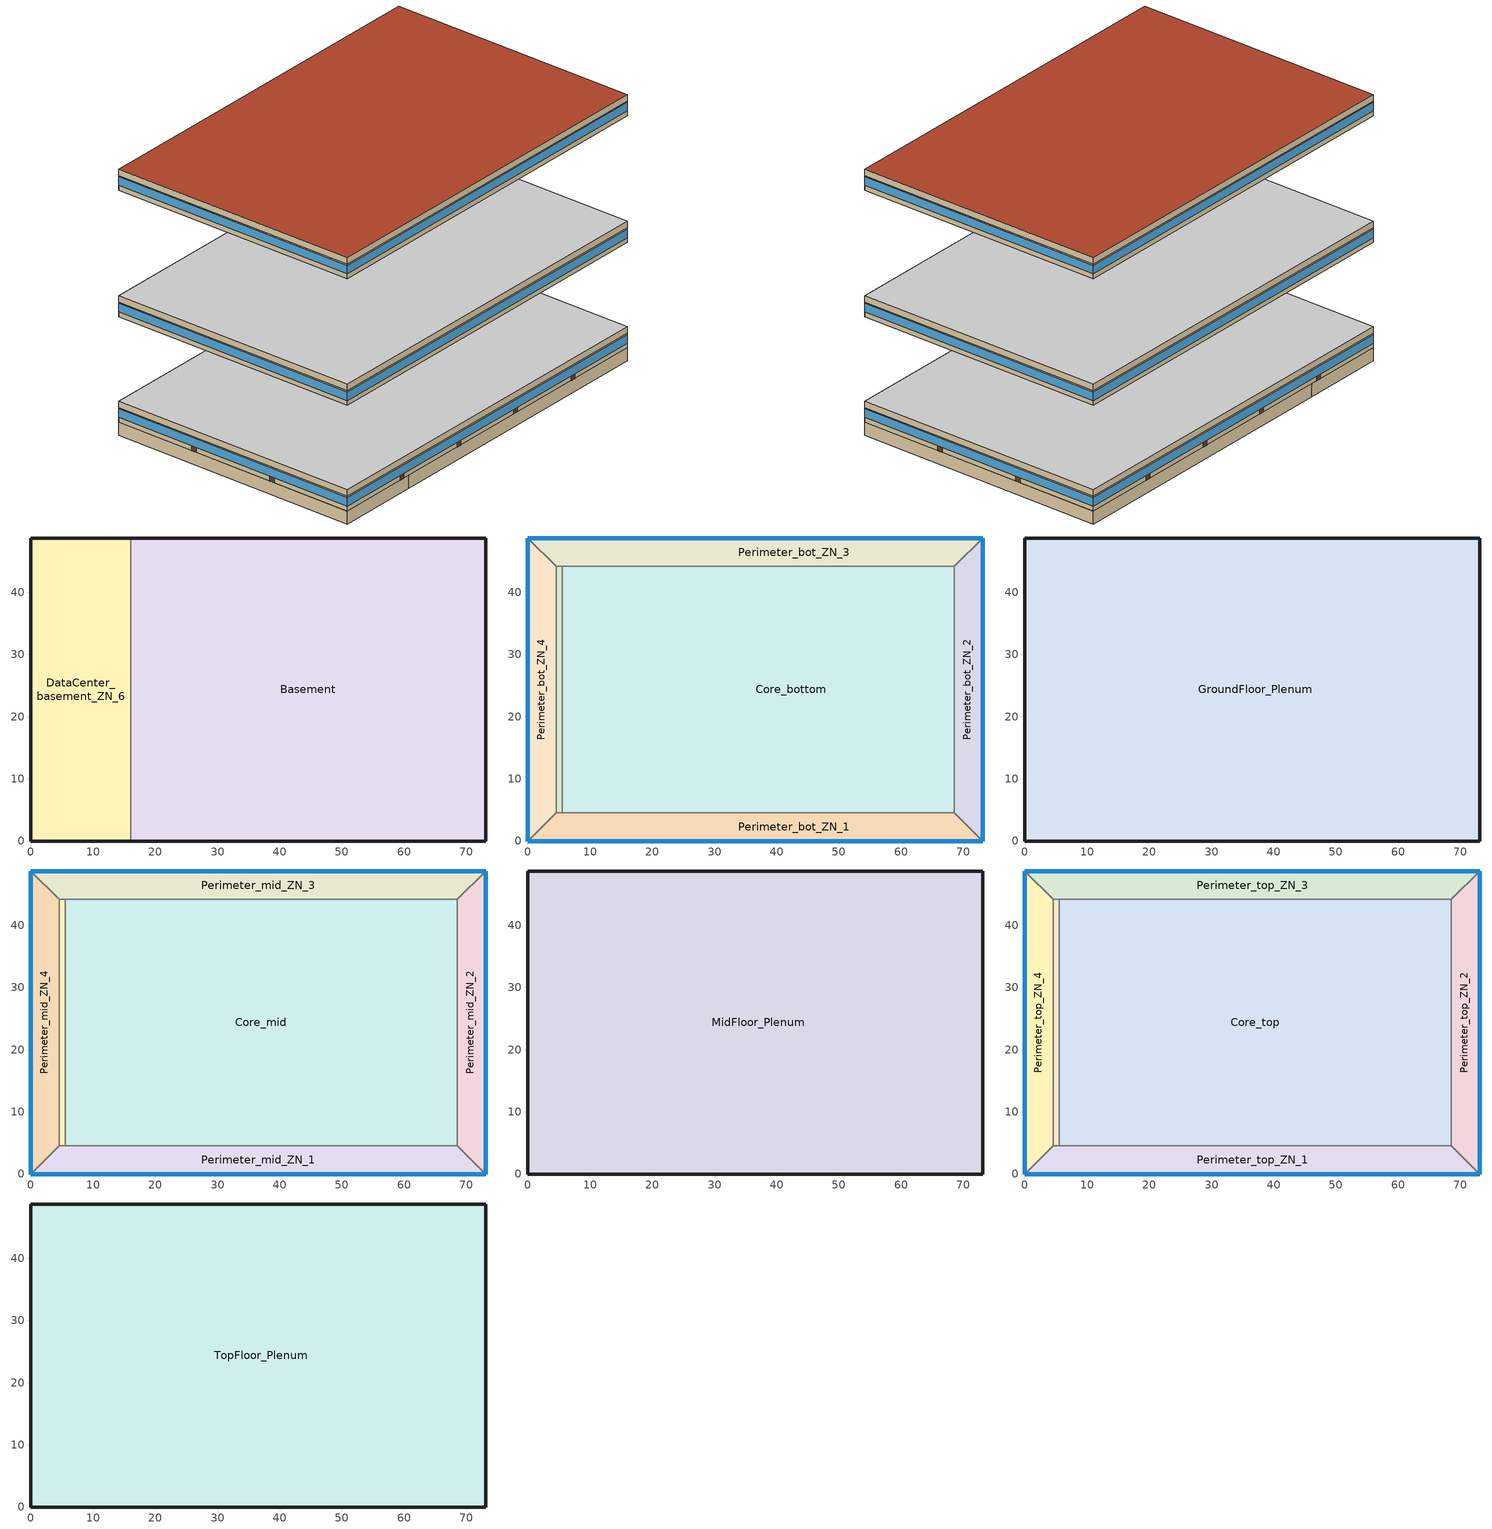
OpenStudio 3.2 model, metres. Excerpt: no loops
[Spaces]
Basement
 floor ground (Basement Floor construction): 73.11,48.74 73.11,0 16.08,0 16.08,48.74 z-2.44
 wall ground (Basement Wall C-Factor 0.68 Height 2.44): 16.08,0 73.11,0 73.11,48.74 16.08,48.74 z-2.44:0
 wall to DataCenter_basement_ZN_6: 16.08,48.74 16.08,0 z-2.44:0
DataCenter_basement_ZN_6
 floor ground (Basement Floor construction): 16.08,48.74 16.08,0 0,0 0,48.74 z-2.44
 wall ground (Basement Wall C-Factor 0.68 Height 2.44): 16.08,48.74 0,48.74 0,0 16.08,0 z-2.44:0
Core_bottom
 floor to DataCenter_basement_ZN_6: 16.08,44.16 16.08,4.57 5.49,4.57 5.49,44.16 z0
 floor to Basement: 68.53,44.16 68.53,4.57 16.08,4.57 16.08,44.16 z0
 wall to Perimeter_bot_ZN_1: 5.49,4.57 68.53,4.57 z0:2.74
 wall to DataCenter_bot_ZN_6: 5.49,44.16 5.49,4.57 z0:2.74
 wall to Perimeter_bot_ZN_2: 68.53,4.57 68.53,44.16 z0:2.74
 wall to Perimeter_bot_ZN_3: 68.53,44.16 5.49,44.16 z0:2.74
Perimeter_bot_ZN_3
 floor to Basement: 73.11,48.74 68.53,44.16 16.08,44.16 16.08,48.74 z0
 floor to DataCenter_basement_ZN_6: 16.08,48.74 16.08,44.16 4.57,44.16 0,48.74 z0
 wall outside: 73.11,48.74 0,48.74 z0:2.74
 wall to Perimeter_bot_ZN_4: 0,48.74 4.57,44.16 z0:2.74
 wall to Perimeter_bot_ZN_2: 68.53,44.16 73.11,48.74 z0:2.74
 wall to DataCenter_bot_ZN_6: 4.57,44.16 5.49,44.16 z0:2.74
 window: 73.11,48.74 0,48.74 z0.91:2.5
 door: 59.29,48.74 58.38,48.74 / 44.44,48.74 43.52,48.74 / 29.61,48.74 28.7,48.74 / 14.74,48.74 13.82,48.74 z0:2.13
Perimeter_bot_ZN_1
 floor to DataCenter_basement_ZN_6: 16.08,4.57 16.08,0 0,0 4.57,4.57 z0
 floor to Basement: 68.53,4.57 73.11,0 16.08,0 16.08,4.57 z0
 wall outside: 0,0 73.11,0 z0:2.74
 wall to Perimeter_bot_ZN_4: 4.57,4.57 0,0 z0:2.74
 wall to DataCenter_bot_ZN_6: 5.49,4.57 4.57,4.57 z0:2.74
 wall to Perimeter_bot_ZN_2: 73.11,0 68.53,4.57 z0:2.74
 window: 0,0 73.11,0 z0.91:2.5
 door: 13.81,0 14.73,0 / 28.64,0 29.56,0 / 43.53,0 44.44,0 / 58.43,0 59.34,0 z0:2.13
Perimeter_bot_ZN_2
 floor to Basement: 73.11,48.74 73.11,0 68.53,4.57 68.53,44.16 z0
 wall outside: 73.11,0 73.11,48.74 z0:2.74
 window: 73.11,0 73.11,48.74 z0.91:2.5
 door: 73.11,15.6 73.11,16.51 / 73.11,32.21 73.11,33.12 z0:2.13
Perimeter_bot_ZN_4
 floor to DataCenter_basement_ZN_6: 0,48.74 4.57,44.16 4.57,4.57 0,0 z0
 wall outside: 0,48.74 0,0 z0:2.74
 wall to DataCenter_bot_ZN_6: 4.57,4.57 4.57,44.16 z0:2.74
 window: 0,48.74 0,0 z0.91:2.5
 door: 0,33.19 0,32.27 / 0,16.55 0,15.64 z0:2.13
DataCenter_bot_ZN_6
 floor to DataCenter_basement_ZN_6: 5.49,44.16 5.49,4.57 4.57,4.57 4.57,44.16 z0
GroundFloor_Plenum
 floor to Perimeter_bot_ZN_4: 0,48.74 4.57,44.16 4.57,4.57 0,0 z2.74
 floor to Perimeter_bot_ZN_2: 73.11,48.74 73.11,0 68.53,4.57 68.53,44.16 z2.74
 floor to Perimeter_bot_ZN_1: 68.53,4.57 73.11,0 0,0 4.57,4.57 z2.74
 floor to Perimeter_bot_ZN_3: 73.11,48.74 68.53,44.16 4.57,44.16 0,48.74 z2.74
 floor to Core_bottom: 68.53,44.16 68.53,4.57 5.49,4.57 5.49,44.16 z2.74
 floor to DataCenter_bot_ZN_6: 5.49,44.16 5.49,4.57 4.57,4.57 4.57,44.16 z2.74
 wall outside: 73.11,0 73.11,48.74 0,48.74 0,0 73.11,0 z2.74:3.96
 ceiling adiabatic (Floor Adiabatic construction): 73.11,0 73.11,48.74 0,48.74 0,0 z3.96
Perimeter_mid_ZN_2
 floor adiabatic (Floor Adiabatic construction): 73.11,48.74 73.11,0 68.53,4.57 68.53,44.16 z19.82
 wall outside: 73.11,0 73.11,48.74 z19.82:22.56
 wall to Perimeter_mid_ZN_3: 73.11,48.74 68.53,44.16 z19.82:22.56
 wall to Perimeter_mid_ZN_1: 68.53,4.57 73.11,0 z19.82:22.56
 wall to Core_mid: 68.53,44.16 68.53,4.57 z19.82:22.56
 window: 73.11,0 73.11,48.74 z20.73:22.32
Perimeter_mid_ZN_1
 floor adiabatic (Floor Adiabatic construction): 68.53,4.57 73.11,0 0,0 4.57,4.57 z19.82
 wall outside: 0,0 73.11,0 z19.82:22.56
 wall to Perimeter_mid_ZN_4: 4.57,4.57 0,0 z19.82:22.56
 wall to DataCenter_mid_ZN_6: 5.49,4.57 4.57,4.57 z19.82:22.56
 wall to Core_mid: 68.53,4.57 5.49,4.57 z19.82:22.56
 window: 0,0 73.11,0 z20.73:22.32
DataCenter_mid_ZN_6
 floor adiabatic (Floor Adiabatic construction): 5.49,44.16 5.49,4.57 4.57,4.57 4.57,44.16 z19.82
 wall to Perimeter_mid_ZN_4: 4.57,44.16 4.57,4.57 z19.82:22.56
 wall to Core_mid: 5.49,4.57 5.49,44.16 z19.82:22.56
 wall to Perimeter_mid_ZN_3: 5.49,44.16 4.57,44.16 z19.82:22.56
Core_mid
 floor adiabatic (Floor Adiabatic construction): 68.53,44.16 68.53,4.57 5.49,4.57 5.49,44.16 z19.82
 wall to Perimeter_mid_ZN_3: 68.53,44.16 5.49,44.16 z19.82:22.56
Perimeter_mid_ZN_3
 floor adiabatic (Floor Adiabatic construction): 73.11,48.74 68.53,44.16 4.57,44.16 0,48.74 z19.82
 wall outside: 73.11,48.74 0,48.74 z19.82:22.56
 wall to Perimeter_mid_ZN_4: 0,48.74 4.57,44.16 z19.82:22.56
 window: 73.11,48.74 0,48.74 z20.73:22.32
Perimeter_mid_ZN_4
 floor adiabatic (Floor Adiabatic construction): 0,48.74 4.57,44.16 4.57,4.57 0,0 z19.82
 wall outside: 0,48.74 0,0 z19.82:22.56
 window: 0,48.74 0,0 z20.73:22.32
MidFloor_Plenum
 floor to Perimeter_mid_ZN_1: 68.53,4.57 73.11,0 0,0 4.57,4.57 z22.56
 floor to DataCenter_mid_ZN_6: 5.49,44.16 5.49,4.57 4.57,4.57 4.57,44.16 z22.56
 floor to Perimeter_mid_ZN_2: 73.11,48.74 73.11,0 68.53,4.57 68.53,44.16 z22.56
 floor to Perimeter_mid_ZN_4: 0,48.74 4.57,44.16 4.57,4.57 0,0 z22.56
 floor to Core_mid: 68.53,44.16 68.53,4.57 5.49,4.57 5.49,44.16 z22.56
 floor to Perimeter_mid_ZN_3: 73.11,48.74 68.53,44.16 4.57,44.16 0,48.74 z22.56
 wall outside: 73.11,48.74 0,48.74 0,0 73.11,0 73.11,48.74 z22.56:23.78
 ceiling adiabatic (Floor Adiabatic construction): 73.11,0 73.11,48.74 0,48.74 0,0 z23.78
DataCenter_top_ZN_6
 floor adiabatic (Floor Adiabatic construction): 5.49,44.16 5.49,4.57 4.57,4.57 4.57,44.16 z43.6
 wall to Perimeter_top_ZN_4: 4.57,44.16 4.57,4.57 z43.6:46.34
 wall to Core_top: 5.49,4.57 5.49,44.16 z43.6:46.34
 wall to Perimeter_top_ZN_3: 5.49,44.16 4.57,44.16 z43.6:46.34
 wall to Perimeter_top_ZN_1: 4.57,4.57 5.49,4.57 z43.6:46.34
Perimeter_top_ZN_3
 floor adiabatic (Floor Adiabatic construction): 73.11,48.74 68.53,44.16 4.57,44.16 0,48.74 z43.6
 wall outside: 73.11,48.74 0,48.74 z43.6:46.34
 wall to Core_top: 5.49,44.16 68.53,44.16 z43.6:46.34
 wall to Perimeter_top_ZN_2: 68.53,44.16 73.11,48.74 z43.6:46.34
 wall to Perimeter_top_ZN_4: 0,48.74 4.57,44.16 z43.6:46.34
 window: 73.11,48.74 0,48.74 z44.51:46.1
Core_top
 floor adiabatic (Floor Adiabatic construction): 68.53,44.16 68.53,4.57 5.49,4.57 5.49,44.16 z43.6
 wall to Perimeter_top_ZN_1: 5.49,4.57 68.53,4.57 z43.6:46.34
 wall to Perimeter_top_ZN_2: 68.53,4.57 68.53,44.16 z43.6:46.34
Perimeter_top_ZN_2
 floor adiabatic (Floor Adiabatic construction): 73.11,48.74 73.11,0 68.53,4.57 68.53,44.16 z43.6
 wall outside: 73.11,0 73.11,48.74 z43.6:46.34
 wall to Perimeter_top_ZN_1: 68.53,4.57 73.11,0 z43.6:46.34
 window: 73.11,0 73.11,48.74 z44.51:46.1
Perimeter_top_ZN_1
 floor adiabatic (Floor Adiabatic construction): 68.53,4.57 73.11,0 0,0 4.57,4.57 z43.6
 wall outside: 0,0 73.11,0 z43.6:46.34
 wall to Perimeter_top_ZN_4: 4.57,4.57 0,0 z43.6:46.34
 window: 0,0 73.11,0 z44.51:46.1
Perimeter_top_ZN_4
 floor adiabatic (Floor Adiabatic construction): 0,48.74 4.57,44.16 4.57,4.57 0,0 z43.6
 wall outside: 0,48.74 0,0 z43.6:46.34
 window: 0,48.74 0,0 z44.51:46.1
TopFloor_Plenum
 floor to Perimeter_top_ZN_3: 73.11,48.74 68.53,44.16 4.57,44.16 0,48.74 z46.34
 floor to Perimeter_top_ZN_2: 73.11,48.74 73.11,0 68.53,4.57 68.53,44.16 z46.34
 floor to Perimeter_top_ZN_1: 68.53,4.57 73.11,0 0,0 4.57,4.57 z46.34
 floor to Perimeter_top_ZN_4: 0,48.74 4.57,44.16 4.57,4.57 0,0 z46.34
 floor to DataCenter_top_ZN_6: 5.49,44.16 5.49,4.57 4.57,4.57 4.57,44.16 z46.34
 floor to Core_top: 68.53,44.16 68.53,4.57 5.49,4.57 5.49,44.16 z46.34
 wall outside: 0,0 73.11,0 73.11,48.74 0,48.74 0,0 z46.34:47.56
 roof outside: 73.11,0 73.11,48.74 0,48.74 0,0 z47.56
[Building]
-LargeOffice-ASHRAE 169-2013-5A created: 2021-09-23 12:37:17 -0700: North Axis {deg}=0; Default Construction Set=90.1-2013 - LrgOffice - ASHRAE 169-2013-5A; Standards Number of Stories=13; Standards Number of Above Ground Stories=12; Standards Building Type=LargeOffice
[ClimateZones]
Climate Zone Institution Name 1=ASHRAE; Climate Zone Document Name 1=ANSI/ASHRAE Standard 169; Climate Zone Document Year 1=2006; Climate Zone Value 1=5A
[Site]
Buffalo Niagara Intl AP_NY_USA: Latitude {deg}=42.93; Longitude {deg}=-78.73; Time Zone {hr}=-5; Elevation {m}=215; Terrain=City
[Site:WaterMainsTemperature]
Calculation Method=Correlation; Annual Average Outdoor Air Temperature {C}=8.96667; Maximum Difference In Monthly Average Outdoor Air Temperatures {deltaC}=26.2
[SizingPeriod:DesignDay] Barometric Pressure {Pa}=98769; Sky Clearness=0; Rain Indicator=0; Snow Indicator=0; Day of Month=21; Daylight Saving Time Indicator=0; Humidity Indicating Type=Wetbulb; Dry-Bulb Temperature Range Modifier Type=DefaultMultipliers
Name | Maximum Dry-Bulb Temperature {C} | Daily Dry-Bulb Temperature Range {deltaC} | Humidity Indicating Conditions at Maximum Dry-Bulb | Wind Speed {m/s} | Wind Direction {deg} | Month | Day Type | Solar Model Indicator | ASHRAE Taub | ASHRAE Taud
Buffalo.Niagara.Intl.AP_NY_USA Ann Clg .4% Condns DB=>MWB | 30.3 | 9.3 | 21.8 | 5.7 | 240 | 7 | SummerDesignDay | ASHRAETau | 0.462 | 2.001
Buffalo.Niagara.Intl.AP_NY_USA Ann Htg 99.6% Condns DB | -16.3 | 0 | -16.3 | 5.1 | 270 | 1 | WinterDesignDay | ASHRAEClearSky
[Site:GroundTemperature:FCfactorMethod]
January Ground Temperature {C}=9.7; February Ground Temperature {C}=6; March Ground Temperature {C}=-2.2; April Ground Temperature {C}=-3.4; May Ground Temperature {C}=-4.2; June Ground Temperature {C}=2.7; July Ground Temperature {C}=7.5; August Ground Temperature {C}=13.7; September Ground Temperature {C}=18.6; October Ground Temperature {C}=22; November Ground Temperature {C}=20.7; December Ground Temperature {C}=16.5
[Material:NoMass] Thermal Absorptance=0.9; Solar Absorptance=0.7
Name | Roughness | Thermal Resistance {m2-K/W} | Visible Absorptance
CP02 CARPET PAD; CP02 CARPET PAD 1 | VeryRough | 0.21648 | 0.8
Nonres_Floor_Insulation | MediumSmooth | 2.88292 | 0.7
Typical Insulation R-14.97 | Smooth | 2.63723 | 0.7
Typical Carpet Pad | Smooth | 0.21648 | 0.8
Typical Insulation R-8.72 | Smooth | 1.53614 | 0.7
Typical Insulation R-30.13 | Smooth | 5.30668 | 0.7
Typical Insulation R-1.15 | Smooth | 0.202509 | 0.7
Typical Insulation R-1.15 1 | Smooth | 0.202527 | 0.7
[Material]
Name | Roughness | Thickness {m} | Conductivity {W/m-K} | Density {kg/m3} | Specific Heat {J/kg-K} | Thermal Absorptance | Solar Absorptance | Visible Absorptance
100mm Normalweight concrete floor | MediumSmooth | 0.1016 | 2.31 | 2322 | 832
G01 13mm gypsum board | Smooth | 0.0127 | 0.16 | 800 | 1090 | 0.9 | 0.7 | 0.5
M10 200mm concrete block basement wall | MediumRough | 0.2032 | 1.326 | 1842 | 912
4 in. Normalweight Concrete Floor | MediumRough | 0.1016 | 2.31 | 2322 | 832 | 0.9 | 0.7 | 0.7
1IN Stucco | Smooth | 0.0253 | 0.6918 | 1858 | 837 | 0.9 | 0.7 | 0.92
8IN CONCRETE HW RefBldg | Rough | 0.2032 | 1.311 | 2240 | 836.8 | 0.9 | 0.7 | 0.7
1/2IN Gypsum | Smooth | 0.0127 | 0.16 | 784.9 | 830 | 0.9 | 0.4 | 0.4
Roof Membrane | VeryRough | 0.0095 | 0.16 | 1121.29 | 1460 | 0.9 | 0.7 | 0.7
Metal Roof Surface; F08 Metal surface | Smooth | 0.0008 | 45.28 | 7824 | 500 | 0.9 | 0.7 | 0.7
8 in. Normalweight Concrete Floor | MediumRough | 0.2032 | 2.31 | 2322 | 832 | 0.9 | 0.7 | 0.7
8 in. Concrete Block Basement Wall | MediumRough | 0.2032 | 1.326 | 1842 | 912 | 0.9 | 0.7 | 0.7
G05 25mm wood | MediumSmooth | 0.0254 | 0.15 | 608 | 1630 | 0.9 | 0.5 | 0.5
Acoustic Tile - 1/2 in. | MediumSmooth | 0.0127 | 0.0576335 | 288.332 | 795.492 |  | 0 | 0
Std Wood 6inch | MediumSmooth | 0.15 | 0.12 | 540 | 1210 | 0.9 | 0.7 | 0.7
[Construction]
Floor Adiabatic construction: CP02 CARPET PAD, 100mm Normalweight concrete floor, Nonres_Floor_Insulation
Basement Floor construction: M10 200mm concrete block basement wall, CP02 CARPET PAD 1
Typical Insulated Exterior Mass Floor R-17.54: Typical Insulation R-14.97, 4 in. Normalweight Concrete Floor, Typical Carpet Pad
Typical Insulated Exterior Mass Wall R-11.11: 1IN Stucco, 8IN CONCRETE HW RefBldg, Typical Insulation R-8.72, 1/2IN Gypsum
Typical IEAD Roof R-31.25: Roof Membrane, Typical Insulation R-30.13, Metal Roof Surface
Typical Interior Floor: 100mm Normalweight concrete floor, CP02 CARPET PAD
Typical Interior Wall: G01 13mm gypsum board, G01 13mm gypsum board
Typical Interior Ceiling: CP02 CARPET PAD, 100mm Normalweight concrete floor
Typical Insulated Carpeted 8in Slab Floor: 8 in. Normalweight Concrete Floor, Typical Carpet Pad
Typical Insulated Basement Mass Wall: 8 in. Concrete Block Basement Wall
U 0.48 SHGC 0.40 Dbl Ref-D Clr 6mm/13mm: REF D CLEAR 6MM, AIR 13MM, CLEAR 6MM
Typical Insulated Metal Door R-2.0: F08 Metal surface, Typical Insulation R-1.15
U 0.44 SHGC 0.26 Dbl Ref-B-H Clr 6mm/13mm Air: REF B CLEAR HI 6MM, AIR 13MM, CLEAR 6MM
Typical Overhead Door R-2.0: Typical Insulation R-1.15 1
Window_U_0.50_SHGC_0.40_Skylight_Frame_Width_0.430_in: Glass_2052_LayerAvg, Gap_1_W_0_0038, Glass_2027F_LayerAvg
Typical Interior Window: Clear 3mm
Typical Interior Door; Typical Interior Partition: G05 25mm wood
Plenum Acoustical Tile: Acoustic Tile - 1/2 in.
InteriorFurnishings: Std Wood 6inch
[Construction:CfactorUndergroundWall]
Basement Wall C-Factor 0.68 Height 2.44: C-Factor {W/m2-K}=0.675713; Height {m}=2.439
[DefaultConstructionSet]
Name | Default Exterior Surface Constructions | Default Interior Surface Constructions | Default Ground Contact Surface Constructions | Default Exterior SubSurface Constructions | Default Interior SubSurface Constructions | Interior Partition Construction
90.1-2013 - LrgOffice - ASHRAE 169-2013-5A | Default Surface Constructions 1 | Default Surface Constructions 2 | Default Surface Constructions 3 | Default Sub Surface Constructions 1 | Default Sub Surface Constructions 2 | Typical Interior Partition
90.1-2013 - LrgOffice - Plenum - ASHRAE 169-2013-5A | Default Surface Constructions 4 | Default Surface Constructions 5 | Default Surface Constructions 6 | Default Sub Surface Constructions 3 | Default Sub Surface Constructions 4
[DefaultSurfaceConstructions]
Name | Floor Construction | Wall Construction | Roof Ceiling Construction
Default Surface Constructions 1 | Typical Insulated Exterior Mass Floor R-17.54 | Typical Insulated Exterior Mass Wall R-11.11 | Typical IEAD Roof R-31.25
Default Surface Constructions 2 | Typical Interior Floor | Typical Interior Wall | Typical Interior Ceiling
Default Surface Constructions 3 | Typical Insulated Carpeted 8in Slab Floor | Typical Insulated Basement Mass Wall
Default Surface Constructions 4; Default Surface Constructions 6
Default Surface Constructions 5 | Plenum Acoustical Tile
[DefaultSubSurfaceConstructions]
Name | Fixed Window Construction | Operable Window Construction | Door Construction | Glass Door Construction | Overhead Door Construction | Skylight Construction | Tubular Daylight Dome Construction | Tubular Daylight Diffuser Construction
Default Sub Surface Constructions 1 | U 0.48 SHGC 0.40 Dbl Ref-D Clr 6mm/13mm | U 0.48 SHGC 0.40 Dbl Ref-D Clr 6mm/13mm | Typical Insulated Metal Door R-2.0 | U 0.44 SHGC 0.26 Dbl Ref-B-H Clr 6mm/13mm Air | Typical Overhead Door R-2.0 | Window_U_0.50_SHGC_0.40_Skylight_Frame_Width_0.430_in | Typical Interior Window | Typical Interior Window
Default Sub Surface Constructions 2 | Typical Interior Window | Typical Interior Window | Typical Interior Door
Default Sub Surface Constructions 3; Default Sub Surface Constructions 4
[WindowMaterial:Glazing] Optical Data Type=SpectralAverage; Infrared Transmittance at Normal Incidence=0; Dirt Correction Factor for Solar and Visible Transmittance=1; Solar Diffusing=No
Name | Thickness {m} | Solar Transmittance at Normal Incidence | Front Side Solar Reflectance at Normal Incidence | Back Side Solar Reflectance at Normal Incidence | Visible Transmittance at Normal Incidence | Front Side Visible Reflectance at Normal Incidence | Back Side Visible Reflectance at Normal Incidence | Front Side Infrared Hemispherical Emissivity | Back Side Infrared Hemispherical Emissivity | Conductivity {W/m-K}
REF D CLEAR 6MM | 0.006 | 0.429 | 0.308 | 0.379 | 0.334 | 0.453 | 0.505 | 0.84 | 0.82 | 0.9
CLEAR 6MM | 0.006 | 0.775 | 0.071 | 0.071 | 0.881 | 0.08 | 0.08 | 0.84 | 0.84 | 0.9
REF B CLEAR HI 6MM | 0.006 | 0.24 | 0.16 | 0.32 | 0.3 | 0.16 | 0.29 | 0.84 | 0.6 | 0.9
Glass_2052_LayerAvg | 0.00837 | 0.507767 | 0.054228 | 0.0544931 | 0.586833 | 0.05805 | 0.058397 | 0.84 | 0.84 | 1
Glass_2027F_LayerAvg | 0.004 | 0.369744 | 0.470069 | 0.340935 | 0.765222 | 0.0546 | 0.073741 | 0.03675 | 0.84 | 1
Clear 3mm | 0.003 | 0.837 | 0.075 | 0.075 | 0.898 | 0.081 | 0.081 | 0.84 | 0.84 | 0.9
[WindowMaterial:Gas] Gas Type=Air
Name | Thickness {m}
AIR 13MM | 0.0127
Gap_1_W_0_0038 | 0.0038
[Space]
Name | Space Type | Building Story | Thermal Zone | Part of Total Floor Area
Core_mid | Office WholeBuilding - Lg Office-others | Building Story 2 | Core_mid ZN | Yes
DataCenter_top_ZN_6 | Office OfficeLarge Data Center | Building Story 3 | DataCenter_top_ZN_6 ZN
Perimeter_mid_ZN_2 | Office WholeBuilding - Lg Office-others | Building Story 2 | Perimeter_mid_ZN_2 ZN | Yes
Perimeter_mid_ZN_1 | Office WholeBuilding - Lg Office-others | Building Story 2 | Perimeter_mid_ZN_1 ZN | Yes
MidFloor_Plenum | Plenum |  | MidFloor_Plenum ZN | No
DataCenter_mid_ZN_6 | Office OfficeLarge Data Center | Building Story 2 | DataCenter_mid_ZN_6 ZN
Core_bottom | Office WholeBuilding - Lg Office-others | Building Story 1 | Core_bottom ZN | Yes
Perimeter_top_ZN_3 | Office WholeBuilding - Lg Office-others | Building Story 3 | Perimeter_top_ZN_3 ZN | Yes
Core_top | Office WholeBuilding - Lg Office-others | Building Story 3 | Core_top ZN | Yes
Perimeter_bot_ZN_3 | Office WholeBuilding - Lg Office-others | Building Story 1 | Perimeter_bot_ZN_3 ZN | Yes
Basement | Office WholeBuilding - Lg Office-basement | Basement Story 0 | Basement ZN | Yes
Perimeter_bot_ZN_1 | Office WholeBuilding - Lg Office-others | Building Story 1 | Perimeter_bot_ZN_1 ZN | Yes
Perimeter_mid_ZN_3 | Office WholeBuilding - Lg Office-others | Building Story 2 | Perimeter_mid_ZN_3 ZN | Yes
Perimeter_top_ZN_2 | Office WholeBuilding - Lg Office-others | Building Story 3 | Perimeter_top_ZN_2 ZN | Yes
Perimeter_top_ZN_1 | Office WholeBuilding - Lg Office-others | Building Story 3 | Perimeter_top_ZN_1 ZN | Yes
Perimeter_mid_ZN_4 | Office WholeBuilding - Lg Office-others | Building Story 2 | Perimeter_mid_ZN_4 ZN | Yes
TopFloor_Plenum | Plenum |  | TopFloor_Plenum ZN | No
GroundFloor_Plenum | Plenum |  | GroundFloor_Plenum ZN | No
Perimeter_top_ZN_4 | Office WholeBuilding - Lg Office-others | Building Story 3 | Perimeter_top_ZN_4 ZN | Yes
DataCenter_basement_ZN_6 | Office OfficeLarge Main Data Center | Basement Story 0 | DataCenter_basement_ZN_6 ZN
Perimeter_bot_ZN_2 | Office WholeBuilding - Lg Office-others | Building Story 1 | Perimeter_bot_ZN_2 ZN | Yes
Perimeter_bot_ZN_4 | Office WholeBuilding - Lg Office-others | Building Story 1 | Perimeter_bot_ZN_4 ZN | Yes
DataCenter_bot_ZN_6 | Office OfficeLarge Data Center | Building Story 1 | DataCenter_bot_ZN_6 ZN
[BuildingStory]
Name | Nominal Z Coordinate {m}
Basement Story 0 | -2.439
Building Story 1 | 0
Building Story 2 | 19.816
Building Story 3 | 43.5952
[SpaceType]
Name | Default Schedule Set | Design Specification Outdoor Air Object | Standards Building Type | Standards Space Type | Default Construction Set
Office OfficeLarge Data Center | Office OfficeLarge Data Center Schedule Set | Office OfficeLarge Data Center Ventilation | Office | OfficeLarge Data Center
Office OfficeLarge Main Data Center | Office OfficeLarge Main Data Center Schedule Set | Office OfficeLarge Main Data Center Ventilation | Office | OfficeLarge Main Data Center
Office WholeBuilding - Lg Office-basement | Office WholeBuilding - Lg Office-basement Schedule Set | Office WholeBuilding - Lg Office-basement Ventilation | Office | WholeBuilding - Lg Office-basement
Office WholeBuilding - Lg Office-others | Office WholeBuilding - Lg Office-others Schedule Set | Office WholeBuilding - Lg Office-others Ventilation | Office | WholeBuilding - Lg Office-others
Plenum | Plenum Schedule Set |  |  | Plenum | 90.1-2013 - LrgOffice - Plenum - ASHRAE 169-2013-5A
[Lights:Definition] Design Level Calculation Method=Watts/Area; Watts per Space Floor Area {W/m2}=8.82641; Fraction Radiant=0.7; Fraction Visible=0.2; Return Air Fraction=0
Office OfficeLarge Data Center Lights Definition; Office OfficeLarge Main Data Center Lights Definition; Office WholeBuilding - Lg Office-basement Lights Definition; Office WholeBuilding - Lg Office-others Lights Definition
[Lights] Fraction Replaceable=1
Name | Lights Definition | Space or SpaceType
Office OfficeLarge Data Center Lights | Office OfficeLarge Data Center Lights Definition | Office OfficeLarge Data Center
Office OfficeLarge Main Data Center Lights | Office OfficeLarge Main Data Center Lights Definition | Office OfficeLarge Main Data Center
Office WholeBuilding - Lg Office-basement Lights | Office WholeBuilding - Lg Office-basement Lights Definition | Office WholeBuilding - Lg Office-basement
Office WholeBuilding - Lg Office-others Lights | Office WholeBuilding - Lg Office-others Lights Definition | Office WholeBuilding - Lg Office-others
[ElectricEquipment:Definition] Design Level Calculation Method=Watts/Area; Fraction Latent=0; Fraction Radiant=0.5; Fraction Lost=0
Name | Watts per Space Floor Area {W/m2}
Office OfficeLarge Data Center Elec Equip Definition | 215.278
Office OfficeLarge Main Data Center Elec Equip Definition | 484.376
Office WholeBuilding - Lg Office-basement Elec Equip Definition | 4.84376
Office WholeBuilding - Lg Office-others Elec Equip Definition | 8.07293
[ElectricEquipment]
Name | Electric Equipment Definition | Space or SpaceType
Office OfficeLarge Data Center Elec Equip | Office OfficeLarge Data Center Elec Equip Definition | Office OfficeLarge Data Center
Office OfficeLarge Main Data Center Elec Equip | Office OfficeLarge Main Data Center Elec Equip Definition | Office OfficeLarge Main Data Center
Office WholeBuilding - Lg Office-basement Elec Equip | Office WholeBuilding - Lg Office-basement Elec Equip Definition | Office WholeBuilding - Lg Office-basement
Office WholeBuilding - Lg Office-others Elec Equip | Office WholeBuilding - Lg Office-others Elec Equip Definition | Office WholeBuilding - Lg Office-others
[DesignSpecification:OutdoorAir]
Name | Outdoor Air Flow per Person {m3/s-person} | Outdoor Air Flow per Floor Area {m3/s-m2} | Outdoor Air Flow Air Changes per Hour {1/hr} | Outdoor Air Method
Office OfficeLarge Data Center Ventilation; Office OfficeLarge Main Data Center Ventilation | 0 | 0 | 0
Office WholeBuilding - Lg Office-basement Ventilation; Office WholeBuilding - Lg Office-others Ventilation |  | 0.0004318 |  | Sum
[DefaultScheduleSet]
Name | Lighting Schedule | Electric Equipment Schedule | Number of People Schedule | People Activity Level Schedule | Infiltration Schedule
Office OfficeLarge Data Center Schedule Set; Office OfficeLarge Main Data Center Schedule Set | OfficeLarge BLDG_LIGHT_SCH_2013 | DataCenter_EQUIP_SCH
Office WholeBuilding - Lg Office-basement Schedule Set | OfficeLarge BLDG_LIGHT_SCH_2013 | Always On | OfficeLarge BLDG_OCC_SCH | OfficeLarge ACTIVITY_SCH | OfficeLarge INFIL_SCH_PNNL
Office WholeBuilding - Lg Office-others Schedule Set | OfficeLarge BLDG_LIGHT_SCH_2013 | OfficeLarge BLDG_EQUIP_SCH_2013 | OfficeLarge BLDG_OCC_SCH | OfficeLarge ACTIVITY_SCH | OfficeLarge INFIL_SCH_PNNL
Plenum Schedule Set
[ThermostatSetpoint:DualSetpoint]
Name | Heating Setpoint Temperature Schedule | Cooling Setpoint Temperature Schedule
Office WholeBuilding - Lg Office-basement Thermostat 1; Office WholeBuilding - Lg Office-others Thermostat 1; Office WholeBuilding - Lg Office-others Thermostat 2; Office WholeBuilding - Lg Office-others Thermostat 3; Office WholeBuilding - Lg Office-others Thermostat 4; Office WholeBuilding - Lg Office-others Thermostat 5; Office WholeBuilding - Lg Office-others Thermostat 6; Office WholeBuilding - Lg Office-others Thermostat 7; Office WholeBuilding - Lg Office-others Thermostat 8; Office WholeBuilding - Lg Office-others Thermostat 9; Office WholeBuilding - Lg Office-others Thermostat 10; Office WholeBuilding - Lg Office-others Thermostat 11; Office WholeBuilding - Lg Office-others Thermostat 12; Office WholeBuilding - Lg Office-others Thermostat 13; Office WholeBuilding - Lg Office-others Thermostat 14; Office WholeBuilding - Lg Office-others Thermostat 15 | OfficeLarge HTGSETP_SCH_YES_OPTIMUM | OfficeLarge CLGSETP_SCH_NO_SETBACK
Office OfficeLarge Main Data Center Thermostat 1; Office OfficeLarge Data Center Thermostat 1; Office OfficeLarge Data Center Thermostat 2; Office OfficeLarge Data Center Thermostat 3 | OfficeLarge HTGSETP_DC_SCH | OfficeLarge CLGSETP_DC_SCH
Plenum Thermostat 1; Plenum Thermostat 2; Plenum Thermostat 3
[People:Definition] Number of People Calculation Method=People/Area; People per Space Floor Area {person/m2}=0.0538196; Fraction Radiant=0.3
Office WholeBuilding - Lg Office-basement People Definition; Office WholeBuilding - Lg Office-others People Definition
[People] Work Efficiency Schedule=Work Efficiency Schedule; Clothing Insulation Schedule=Clothing Schedule; Air Velocity Schedule=Air Velocity Schedule; Multiplier=1
Name | People Definition | Space or SpaceType
Office WholeBuilding - Lg Office-basement People | Office WholeBuilding - Lg Office-basement People Definition | Office WholeBuilding - Lg Office-basement
Office WholeBuilding - Lg Office-others People | Office WholeBuilding - Lg Office-others People Definition | Office WholeBuilding - Lg Office-others
[SpaceInfiltration:DesignFlowRate] Schedule=OfficeLarge INFIL_SCH_PNNL; Design Flow Rate Calculation Method=Flow/ExteriorArea; Constant Term Coefficient=0; Temperature Term Coefficient=0; Velocity Term Coefficient=0.224; Velocity Squared Term Coefficient=0
Name | Space or SpaceType | Flow per Exterior Surface Area {m3/s-m2}
GroundFloor_Plenum Infiltration | GroundFloor_Plenum | 0.000569573
MidFloor_Plenum Infiltration | MidFloor_Plenum | 0.000569573
Perimeter_bot_ZN_1 Infiltration | Perimeter_bot_ZN_1 | 0.000569573
Perimeter_bot_ZN_2 Infiltration | Perimeter_bot_ZN_2 | 0.000569573
Perimeter_bot_ZN_3 Infiltration | Perimeter_bot_ZN_3 | 0.000569573
Perimeter_bot_ZN_4 Infiltration | Perimeter_bot_ZN_4 | 0.000569573
Perimeter_mid_ZN_1 Infiltration | Perimeter_mid_ZN_1 | 0.000569573
Perimeter_mid_ZN_2 Infiltration | Perimeter_mid_ZN_2 | 0.000569573
Perimeter_mid_ZN_3 Infiltration | Perimeter_mid_ZN_3 | 0.000569573
Perimeter_mid_ZN_4 Infiltration | Perimeter_mid_ZN_4 | 0.000569573
Perimeter_top_ZN_1 Infiltration | Perimeter_top_ZN_1 | 0.000569573
Perimeter_top_ZN_2 Infiltration | Perimeter_top_ZN_2 | 0.000569573
Perimeter_top_ZN_3 Infiltration | Perimeter_top_ZN_3 | 0.000569573
Perimeter_top_ZN_4 Infiltration | Perimeter_top_ZN_4 | 0.000569573
TopFloor_Plenum Infiltration | TopFloor_Plenum | 4.38381e-05
[ThermalZone] Use Ideal Air Loads=No
Name | Thermostat | Multiplier | Primary Daylighting Control | Fraction of Zone Controlled by Primary Daylighting Control | Secondary Daylighting Control | Fraction of Zone Controlled by Secondary Daylighting Control
Basement ZN | Office WholeBuilding - Lg Office-basement Thermostat 1
Core_bottom ZN | Office WholeBuilding - Lg Office-others Thermostat 1
Core_mid ZN | Office WholeBuilding - Lg Office-others Thermostat 2 | 10
Core_top ZN | Office WholeBuilding - Lg Office-others Thermostat 3
DataCenter_basement_ZN_6 ZN | Office OfficeLarge Main Data Center Thermostat 1
DataCenter_bot_ZN_6 ZN | Office OfficeLarge Data Center Thermostat 1
DataCenter_mid_ZN_6 ZN | Office OfficeLarge Data Center Thermostat 2 | 10
DataCenter_top_ZN_6 ZN | Office OfficeLarge Data Center Thermostat 3
GroundFloor_Plenum ZN | Plenum Thermostat 1
MidFloor_Plenum ZN | Plenum Thermostat 2 | 10
Perimeter_bot_ZN_1 ZN | Office WholeBuilding - Lg Office-others Thermostat 4 |  | Perimeter_bot_ZN_1 Daylt Sensor 1 | 0.3857 | Perimeter_bot_ZN_1 Daylt Sensor 2 | 0.1385
Perimeter_bot_ZN_2 ZN | Office WholeBuilding - Lg Office-others Thermostat 5 |  | Perimeter_bot_ZN_2 Daylt Sensor 1 | 0.3857 | Perimeter_bot_ZN_2 Daylt Sensor 2 | 0.1385
Perimeter_bot_ZN_3 ZN | Office WholeBuilding - Lg Office-others Thermostat 6 |  | Perimeter_bot_ZN_3 Daylt Sensor 1 | 0.3857 | Perimeter_bot_ZN_3 Daylt Sensor 2 | 0.1385
Perimeter_bot_ZN_4 ZN | Office WholeBuilding - Lg Office-others Thermostat 7 |  | Perimeter_bot_ZN_4 Daylt Sensor 1 | 0.3857 | Perimeter_bot_ZN_4 Daylt Sensor 2 | 0.1385
Perimeter_mid_ZN_1 ZN | Office WholeBuilding - Lg Office-others Thermostat 8 | 10 | Perimeter_mid_ZN_1 Daylt Sensor 1 | 0.3857 | Perimeter_mid_ZN_1 Daylt Sensor 2 | 0.1385
Perimeter_mid_ZN_2 ZN | Office WholeBuilding - Lg Office-others Thermostat 9 | 10 | Perimeter_mid_ZN_2 Daylt Sensor 1 | 0.3857 | Perimeter_mid_ZN_2 Daylt Sensor 2 | 0.1385
Perimeter_mid_ZN_3 ZN | Office WholeBuilding - Lg Office-others Thermostat 10 | 10 | Perimeter_mid_ZN_3 Daylt Sensor 1 | 0.3857 | Perimeter_mid_ZN_3 Daylt Sensor 2 | 0.1385
Perimeter_mid_ZN_4 ZN | Office WholeBuilding - Lg Office-others Thermostat 11 | 10 | Perimeter_mid_ZN_4 Daylt Sensor 1 | 0.3857 | Perimeter_mid_ZN_4 Daylt Sensor 2 | 0.1385
Perimeter_top_ZN_1 ZN | Office WholeBuilding - Lg Office-others Thermostat 12 |  | Perimeter_top_ZN_1 Daylt Sensor 1 | 0.3857 | Perimeter_top_ZN_1 Daylt Sensor 2 | 0.1385
Perimeter_top_ZN_2 ZN | Office WholeBuilding - Lg Office-others Thermostat 13 |  | Perimeter_top_ZN_2 Daylt Sensor 1 | 0.3857 | Perimeter_top_ZN_2 Daylt Sensor 2 | 0.1385
Perimeter_top_ZN_3 ZN | Office WholeBuilding - Lg Office-others Thermostat 14 |  | Perimeter_top_ZN_3 Daylt Sensor 1 | 0.3857 | Perimeter_top_ZN_3 Daylt Sensor 2 | 0.1385
Perimeter_top_ZN_4 ZN | Office WholeBuilding - Lg Office-others Thermostat 15 |  | Perimeter_top_ZN_4 Daylt Sensor 1 | 0.3857 | Perimeter_top_ZN_4 Daylt Sensor 2 | 0.1385
TopFloor_Plenum ZN | Plenum Thermostat 3
[InternalMass:Definition]
Internal Mass Definition 1: Construction=InteriorFurnishings; Design Level Calculation Method=SurfaceArea/Area; Surface Area per Space Floor Area=2
[InternalMass] Internal Mass Definition=Internal Mass Definition 1; Multiplier=1
Name | Space or SpaceType
DataCenter_bot_ZN_6 Mass | DataCenter_bot_ZN_6
Perimeter_bot_ZN_2 Mass | Perimeter_bot_ZN_2
Perimeter_top_ZN_4 Mass | Perimeter_top_ZN_4
GroundFloor_Plenum Mass | GroundFloor_Plenum
Perimeter_mid_ZN_4 Mass | Perimeter_mid_ZN_4
Perimeter_top_ZN_1 Mass | Perimeter_top_ZN_1
Perimeter_top_ZN_2 Mass | Perimeter_top_ZN_2
Perimeter_mid_ZN_3 Mass | Perimeter_mid_ZN_3
Perimeter_bot_ZN_1 Mass | Perimeter_bot_ZN_1
Basement Mass | Basement
Core_bottom Mass | Core_bottom
DataCenter_mid_ZN_6 Mass | DataCenter_mid_ZN_6
Perimeter_bot_ZN_4 Mass | Perimeter_bot_ZN_4
Perimeter_mid_ZN_1 Mass | Perimeter_mid_ZN_1
TopFloor_Plenum Mass | TopFloor_Plenum
Perimeter_bot_ZN_3 Mass | Perimeter_bot_ZN_3
Perimeter_top_ZN_3 Mass | Perimeter_top_ZN_3
DataCenter_top_ZN_6 Mass | DataCenter_top_ZN_6
Core_top Mass | Core_top
Perimeter_mid_ZN_2 Mass | Perimeter_mid_ZN_2
DataCenter_basement_ZN_6 Mass | DataCenter_basement_ZN_6
MidFloor_Plenum Mass | MidFloor_Plenum
Core_mid Mass | Core_mid
[Exterior:Lights:Definition]
Name | Design Level {W}
Occ Sensing Exterior Lights Def | 43301.5
NonDimming Exterior Lights Def | 12979.2
[Exterior:Lights] Control Option=AstronomicalClock
Name | Exterior Lights Definition | Schedule
Occ Sensing Exterior Lights Def | Occ Sensing Exterior Lights Def | OfficeLarge Exterior_lighting_schedule_b
NonDimming Exterior Lights Def | NonDimming Exterior Lights Def | OfficeLarge Exterior_lighting_schedule_a
[Exterior:FuelEquipment:Definition]
Name | Design Level {W}
Fuel equipment 1 Def | 244444
Fuel equipment 2 Def | 752
[Exterior:FuelEquipment] Fuel Use Type=Electricity
Name | Exterior Fuel Equipment Definition | Schedule
Fuel equipment 1 | Fuel equipment 1 Def | Large Office BLDG ELEVATORS
Fuel equipment 2 | Fuel equipment 2 Def | OfficeLarge ELEV_LIGHT_FAN_SCH_ADD_DF
[Daylighting:Control] Illuminance Setpoint {lux}=375; Lighting Control Type=Stepped; Minimum Input Power Fraction for Continuous Dimming Control=0.3; Minimum Light Output Fraction for Continuous Dimming Control=0.2; Number of Stepped Control Steps=3; Probability Lighting will be Reset When Needed in Manual Stepped Control=1; Maximum Allowable Discomfort Glare Index=22
Name | Space | Position X-Coordinate {m} | Position Y-Coordinate {m} | Position Z-Coordinate {m}
Perimeter_bot_ZN_1 Daylt Sensor 1 | Perimeter_bot_ZN_1 | 36.576 | 1.6764 | 0.762
Perimeter_bot_ZN_1 Daylt Sensor 2 | Perimeter_bot_ZN_1 | 36.576 | 3.3528 | 0.762
Perimeter_bot_ZN_2 Daylt Sensor 1 | Perimeter_bot_ZN_2 | 71.4308 | 24.384 | 0.762
Perimeter_bot_ZN_2 Daylt Sensor 2 | Perimeter_bot_ZN_2 | 69.7544 | 24.384 | 0.762
Perimeter_bot_ZN_3 Daylt Sensor 1 | Perimeter_bot_ZN_3 | 36.576 | 47.0617 | 0.762
Perimeter_bot_ZN_3 Daylt Sensor 2 | Perimeter_bot_ZN_3 | 36.576 | 45.3847 | 0.762
Perimeter_bot_ZN_4 Daylt Sensor 1 | Perimeter_bot_ZN_4 | 1.6764 | 24.384 | 0.762
Perimeter_bot_ZN_4 Daylt Sensor 2 | Perimeter_bot_ZN_4 | 3.3528 | 24.384 | 0.762
Perimeter_mid_ZN_1 Daylt Sensor 1 | Perimeter_mid_ZN_1 | 36.576 | 1.6764 | 17.526
Perimeter_mid_ZN_1 Daylt Sensor 2 | Perimeter_mid_ZN_1 | 36.576 | 3.3528 | 17.526
Perimeter_mid_ZN_2 Daylt Sensor 1 | Perimeter_mid_ZN_2 | 71.4308 | 24.384 | 17.526
Perimeter_mid_ZN_2 Daylt Sensor 2 | Perimeter_mid_ZN_2 | 69.7544 | 24.384 | 17.526
Perimeter_mid_ZN_3 Daylt Sensor 1 | Perimeter_mid_ZN_3 | 36.576 | 47.0617 | 17.526
Perimeter_mid_ZN_3 Daylt Sensor 2 | Perimeter_mid_ZN_3 | 36.576 | 45.3847 | 17.526
Perimeter_mid_ZN_4 Daylt Sensor 1 | Perimeter_mid_ZN_4 | 1.6764 | 24.384 | 17.526
Perimeter_mid_ZN_4 Daylt Sensor 2 | Perimeter_mid_ZN_4 | 3.3528 | 24.384 | 17.526
Perimeter_top_ZN_1 Daylt Sensor 1 | Perimeter_top_ZN_1 | 36.576 | 1.6764 | 34.29
Perimeter_top_ZN_1 Daylt Sensor 2 | Perimeter_top_ZN_1 | 36.576 | 3.3528 | 34.29
Perimeter_top_ZN_2 Daylt Sensor 1 | Perimeter_top_ZN_2 | 71.4308 | 24.384 | 34.29
Perimeter_top_ZN_2 Daylt Sensor 2 | Perimeter_top_ZN_2 | 69.7544 | 24.384 | 34.29
Perimeter_top_ZN_3 Daylt Sensor 1 | Perimeter_top_ZN_3 | 36.576 | 47.0617 | 34.29
Perimeter_top_ZN_3 Daylt Sensor 2 | Perimeter_top_ZN_3 | 36.576 | 45.3847 | 34.29
Perimeter_top_ZN_4 Daylt Sensor 1 | Perimeter_top_ZN_4 | 1.6764 | 24.384 | 34.29
Perimeter_top_ZN_4 Daylt Sensor 2 | Perimeter_top_ZN_4 | 3.3528 | 24.384 | 34.29
[Schedule:Ruleset]
Name | Default Day Schedule | Summer Design Day Schedule | Winter Design Day Schedule
OfficeLarge BLDG_LIGHT_SCH_2013 | OfficeLarge BLDG_LIGHT_SCH_2013 Default | OfficeLarge BLDG_LIGHT_SCH_2013 Summer Design Day | OfficeLarge BLDG_LIGHT_SCH_2013 Winter Design Day
DataCenter_EQUIP_SCH | Schedule Day 3 | DataCenter_EQUIP_SCH Summer Design Day | DataCenter_EQUIP_SCH Winter Design Day 11
OfficeLarge HTGSETP_DC_SCH | OfficeLarge HTGSETP_DC_SCH Default | OfficeLarge HTGSETP_DC_SCH Summer Design Day | OfficeLarge HTGSETP_DC_SCH Winter Design Day
OfficeLarge CLGSETP_DC_SCH | OfficeLarge CLGSETP_DC_SCH Default | OfficeLarge CLGSETP_DC_SCH Summer Design Day | OfficeLarge CLGSETP_DC_SCH Winter Design Day
Clothing Schedule | Clothing Schedule Default Winter Clothes
Air Velocity Schedule | Air Velocity Schedule Default
Work Efficiency Schedule | Work Efficiency Schedule Default
OfficeLarge BLDG_OCC_SCH | OfficeLarge BLDG_OCC_SCH Default | OfficeLarge BLDG_OCC_SCH Summer Design Day | OfficeLarge BLDG_OCC_SCH Winter Design Day
OfficeLarge ACTIVITY_SCH | OfficeLarge ACTIVITY_SCH Default | OfficeLarge ACTIVITY_SCH Summer Design Day | OfficeLarge ACTIVITY_SCH Winter Design Day
OfficeLarge INFIL_SCH_PNNL | OfficeLarge INFIL_SCH_PNNL Default | OfficeLarge INFIL_SCH_PNNL Summer Design Day | OfficeLarge INFIL_SCH_PNNL Winter Design Day
OfficeLarge HTGSETP_SCH_YES_OPTIMUM | OfficeLarge HTGSETP_SCH_YES_OPTIMUM Default | OfficeLarge HTGSETP_SCH_YES_OPTIMUM Summer Design Day | OfficeLarge HTGSETP_SCH_YES_OPTIMUM Winter Design Day
OfficeLarge CLGSETP_SCH_NO_SETBACK | OfficeLarge CLGSETP_SCH_NO_SETBACK Default | OfficeLarge CLGSETP_SCH_NO_SETBACK Summer Design Day | OfficeLarge CLGSETP_SCH_NO_SETBACK Winter Design Day
Always On | Always On Default
OfficeLarge BLDG_EQUIP_SCH_2013 | OfficeLarge BLDG_EQUIP_SCH_2013 Default | OfficeLarge BLDG_EQUIP_SCH_2013 Summer Design Day | OfficeLarge BLDG_EQUIP_SCH_2013 Winter Design Day
OfficeLarge Exterior_lighting_schedule_b | OfficeLarge Exterior_lighting_schedule_b Default | OfficeLarge Exterior_lighting_schedule_b Summer Design Day | OfficeLarge Exterior_lighting_schedule_b Winter Design Day
OfficeLarge Exterior_lighting_schedule_a | OfficeLarge Exterior_lighting_schedule_a Default | OfficeLarge Exterior_lighting_schedule_a Summer Design Day | OfficeLarge Exterior_lighting_schedule_a Winter Design Day
Large Office BLDG ELEVATORS | Large Office BLDG ELEVATORS Default | Large Office BLDG ELEVATORS Summer Design Day | Large Office BLDG ELEVATORS Winter Design Day
OfficeLarge ELEV_LIGHT_FAN_SCH_ADD_DF | OfficeLarge ELEV_LIGHT_FAN_SCH_ADD_DF Default | OfficeLarge ELEV_LIGHT_FAN_SCH_ADD_DF Summer Design Day | OfficeLarge ELEV_LIGHT_FAN_SCH_ADD_DF Winter Design Day
[Schedule:Day]
OfficeLarge BLDG_LIGHT_SCH_2013 Default: 5, 0, 0.05, 18, 0, 0.0452801, 24, 0, 0.05
OfficeLarge BLDG_LIGHT_SCH_2013 Sat Day: 6, 0, 0.05, 8, 0, 0.0905601, 12, 0, 0.27168, 17, 0, 0.13584, 19, 0, 0.0452801, 24, 0, 0.05
OfficeLarge BLDG_LIGHT_SCH_2013 Summer Design Day; DataCenter_EQUIP_SCH Summer Design Day; DataCenter_EQUIP_SCH Wknd|Wkdy|Hol Day 3; DataCenter_EQUIP_SCH Wknd|Wkdy|Hol Day 7; DataCenter_EQUIP_SCH Wknd|Wkdy|Hol Day 11; Clothing Schedule Default Winter Clothes; OfficeLarge INFIL_SCH_PNNL Default; Always On Default; OfficeLarge BLDG_EQUIP_SCH_2013 Summer Design Day: 24, 0, 1
OfficeLarge BLDG_LIGHT_SCH_2013 Wkdy Day: 5, 0, 0.05, 6, 0, 0.1, 7, 0, 0.0905601, 8, 0, 0.27168, 17, 0, 0.815041, 18, 0, 0.452801, 20, 0, 0.27168, 22, 0, 0.18112, 23, 0, 0.0905601, 24, 0, 0.0452801
OfficeLarge BLDG_LIGHT_SCH_2013 Winter Design Day; Schedule Day 3; Work Efficiency Schedule Default; OfficeLarge BLDG_OCC_SCH Winter Design Day; OfficeLarge BLDG_EQUIP_SCH_2013 Winter Design Day: 24, 0, 0
DataCenter_EQUIP_SCH Wknd|Wkdy|Hol Day; DataCenter_EQUIP_SCH Wknd|Wkdy|Hol Day 4; DataCenter_EQUIP_SCH Wknd|Wkdy|Hol Day 8; DataCenter_EQUIP_SCH Winter Design Day 11: 24, 0, 0.25
DataCenter_EQUIP_SCH Wknd|Wkdy|Hol Day 1; DataCenter_EQUIP_SCH Wknd|Wkdy|Hol Day 5; DataCenter_EQUIP_SCH Wknd|Wkdy|Hol Day 9; Clothing Schedule Summer Clothes; OfficeLarge ELEV_LIGHT_FAN_SCH_ADD_DF Summer Design Day: 24, 0, 0.5
DataCenter_EQUIP_SCH Wknd|Wkdy|Hol Day 2; DataCenter_EQUIP_SCH Wknd|Wkdy|Hol Day 6; DataCenter_EQUIP_SCH Wknd|Wkdy|Hol Day 10: 24, 0, 0.75
OfficeLarge HTGSETP_DC_SCH Default; OfficeLarge HTGSETP_DC_SCH Winter Design Day; OfficeLarge HTGSETP_DC_SCH Summer Design Day: 24, 0, 18
OfficeLarge CLGSETP_DC_SCH Default; OfficeLarge CLGSETP_DC_SCH Winter Design Day; OfficeLarge CLGSETP_DC_SCH Summer Design Day: 24, 0, 27
Air Velocity Schedule Default: 24, 0, 0.2
OfficeLarge BLDG_OCC_SCH Default: 6, 0, 0, 18, 0, 0.05, 24, 0, 0
OfficeLarge BLDG_OCC_SCH Sat Day: 6, 0, 0, 8, 0, 0.1, 12, 0, 0.3, 17, 0, 0.1, 19, 0, 0.05, 24, 0, 0
OfficeLarge BLDG_OCC_SCH Summer Design Day: 6, 0, 0, 22, 0, 1, 24, 0, 0.05
OfficeLarge BLDG_OCC_SCH Wkdy Day: 6, 0, 0, 7, 0, 0.1, 8, 0, 0.2, 12, 0, 0.95, 13, 0, 0.5, 17, 0, 0.95, 18, 0, 0.3, 22, 0, 0.1, 24, 0, 0.05
OfficeLarge ACTIVITY_SCH Default; OfficeLarge ACTIVITY_SCH Winter Design Day; OfficeLarge ACTIVITY_SCH Summer Design Day: 24, 0, 120
OfficeLarge INFIL_SCH_PNNL Summer Design Day; OfficeLarge INFIL_SCH_PNNL SmrDsn|Wkdy Day: 6, 0, 1, 22, 0, 0.25, 24, 0, 1
OfficeLarge INFIL_SCH_PNNL Winter Design Day; OfficeLarge INFIL_SCH_PNNL WntrDsn|Sat Day: 6, 0, 1, 18, 0, 0.25, 24, 0, 1
OfficeLarge HTGSETP_SCH_YES_OPTIMUM Default; OfficeLarge HTGSETP_SCH_YES_OPTIMUM Summer Design Day: 24, 0, 15.6
OfficeLarge HTGSETP_SCH_YES_OPTIMUM Sat Day: 4, 0, 15.6, 5, 0, 17.8, 6, 0, 20, 17, 0, 21, 24, 0, 15.6
OfficeLarge HTGSETP_SCH_YES_OPTIMUM Wkdy Day: 4, 0, 15.6, 5, 0, 17.8, 6, 0, 20, 22, 0, 21, 24, 0, 15.6
OfficeLarge HTGSETP_SCH_YES_OPTIMUM Winter Design Day: 5, 0, 15.6, 6, 0, 17.6, 7, 0, 19.6, 22, 0, 21, 24, 0, 15.6
OfficeLarge CLGSETP_SCH_NO_SETBACK Default; OfficeLarge CLGSETP_SCH_NO_SETBACK Winter Design Day; OfficeLarge CLGSETP_SCH_NO_SETBACK Default|WntrDsn|Sat|Wkdy Day: 24, 0, 24
OfficeLarge CLGSETP_SCH_NO_SETBACK Summer Design Day: 5, 0, 26.7, 6, 0, 25.7, 7, 0, 25, 22, 0, 24, 24, 0, 26.7
OfficeLarge BLDG_EQUIP_SCH_2013 Default: 6, 0, 0.221082, 18, 0, 0.284743, 24, 0, 0.221082
OfficeLarge BLDG_EQUIP_SCH_2013 Sat Day: 6, 0, 0.221082, 8, 0, 0.379657, 12, 0, 0.474572, 17, 0, 0.3322, 19, 0, 0.284743, 24, 0, 0.221082
OfficeLarge BLDG_EQUIP_SCH_2013 Wkdy Day: 6, 0, 0.294776, 8, 0, 0.379657, 12, 0, 0.854229, 13, 0, 0.759315, 17, 0, 0.854229, 18, 0, 0.474572, 24, 0, 0.379657
OfficeLarge Exterior_lighting_schedule_b Default; OfficeLarge Exterior_lighting_schedule_b Winter Design Day; OfficeLarge Exterior_lighting_schedule_b Summer Design Day: 6, 0, 0.7, 24, 0, 1
OfficeLarge Exterior_lighting_schedule_a Default; OfficeLarge Exterior_lighting_schedule_a Winter Design Day; OfficeLarge Exterior_lighting_schedule_a Summer Design Day: 6, 0, 0, 24, 0, 1
Large Office BLDG ELEVATORS Default; Large Office BLDG ELEVATORS Winter Design Day; Large Office BLDG ELEVATORS Summer Design Day; OfficeLarge ELEV_LIGHT_FAN_SCH_ADD_DF Default: 4, 0, 0.05, 5, 0, 0.1, 6, 0, 0.2, 7, 0, 0.4, 9, 0, 0.5, 10, 0, 0.35, 16, 0, 0.15, 17, 0, 0.35, 19, 0, 0.5, 21, 0, 0.4, 22, 0, 0.3, 23, 0, 0.2, 24, 0, 0.1
OfficeLarge ELEV_LIGHT_FAN_SCH_ADD_DF Winter Design Day: 24, 0, 0.05
[Schedule:Rule] Date Specification Type=DateRange; Start Day=1
Name | Schedule Ruleset | Rule Order | Day Schedule | Apply Saturday | Start Month | End Month | End Day | Apply Monday | Apply Tuesday | Apply Wednesday | Apply Thursday | Apply Friday | Apply Sunday
Schedule Rule 1 | OfficeLarge BLDG_LIGHT_SCH_2013 | 1 | OfficeLarge BLDG_LIGHT_SCH_2013 Sat Day | Yes | 1 | 12 | 31
Schedule Rule 2 | OfficeLarge BLDG_LIGHT_SCH_2013 | 0 | OfficeLarge BLDG_LIGHT_SCH_2013 Wkdy Day |  | 1 | 12 | 31 | Yes | Yes | Yes | Yes | Yes
Schedule Rule 3 | DataCenter_EQUIP_SCH | 11 | DataCenter_EQUIP_SCH Wknd|Wkdy|Hol Day | Yes | 1 | 1 | 31 | Yes | Yes | Yes | Yes | Yes | Yes
Schedule Rule 4 | DataCenter_EQUIP_SCH | 10 | DataCenter_EQUIP_SCH Wknd|Wkdy|Hol Day 1 | Yes | 2 | 2 | 28 | Yes | Yes | Yes | Yes | Yes | Yes
Schedule Rule 5 | DataCenter_EQUIP_SCH | 9 | DataCenter_EQUIP_SCH Wknd|Wkdy|Hol Day 2 | Yes | 3 | 3 | 31 | Yes | Yes | Yes | Yes | Yes | Yes
Schedule Rule 6 | DataCenter_EQUIP_SCH | 8 | DataCenter_EQUIP_SCH Wknd|Wkdy|Hol Day 3 | Yes | 4 | 4 | 30 | Yes | Yes | Yes | Yes | Yes | Yes
Schedule Rule 7 | DataCenter_EQUIP_SCH | 7 | DataCenter_EQUIP_SCH Wknd|Wkdy|Hol Day 4 | Yes | 5 | 5 | 31 | Yes | Yes | Yes | Yes | Yes | Yes
Schedule Rule 8 | DataCenter_EQUIP_SCH | 6 | DataCenter_EQUIP_SCH Wknd|Wkdy|Hol Day 5 | Yes | 6 | 6 | 30 | Yes | Yes | Yes | Yes | Yes | Yes
Schedule Rule 9 | DataCenter_EQUIP_SCH | 5 | DataCenter_EQUIP_SCH Wknd|Wkdy|Hol Day 6 | Yes | 7 | 7 | 31 | Yes | Yes | Yes | Yes | Yes | Yes
Schedule Rule 10 | DataCenter_EQUIP_SCH | 4 | DataCenter_EQUIP_SCH Wknd|Wkdy|Hol Day 7 | Yes | 8 | 8 | 31 | Yes | Yes | Yes | Yes | Yes | Yes
Schedule Rule 11 | DataCenter_EQUIP_SCH | 3 | DataCenter_EQUIP_SCH Wknd|Wkdy|Hol Day 8 | Yes | 9 | 9 | 30 | Yes | Yes | Yes | Yes | Yes | Yes
Schedule Rule 12 | DataCenter_EQUIP_SCH | 2 | DataCenter_EQUIP_SCH Wknd|Wkdy|Hol Day 9 | Yes | 10 | 10 | 31 | Yes | Yes | Yes | Yes | Yes | Yes
Schedule Rule 13 | DataCenter_EQUIP_SCH | 1 | DataCenter_EQUIP_SCH Wknd|Wkdy|Hol Day 10 | Yes | 11 | 11 | 30 | Yes | Yes | Yes | Yes | Yes | Yes
Schedule Rule 14 | DataCenter_EQUIP_SCH | 0 | DataCenter_EQUIP_SCH Wknd|Wkdy|Hol Day 11 | Yes | 12 | 12 | 31 | Yes | Yes | Yes | Yes | Yes | Yes
Schedule Rule 15 | Clothing Schedule | 0 | Clothing Schedule Summer Clothes |  | 5 | 9 | 30
Schedule Rule 16 | OfficeLarge BLDG_OCC_SCH | 1 | OfficeLarge BLDG_OCC_SCH Sat Day | Yes | 1 | 12 | 31
Schedule Rule 17 | OfficeLarge BLDG_OCC_SCH | 0 | OfficeLarge BLDG_OCC_SCH Wkdy Day |  | 1 | 12 | 31 | Yes | Yes | Yes | Yes | Yes
Schedule Rule 20 | OfficeLarge INFIL_SCH_PNNL | 1 | OfficeLarge INFIL_SCH_PNNL SmrDsn|Wkdy Day |  | 1 | 12 | 31 | Yes | Yes | Yes | Yes | Yes
Schedule Rule 21 | OfficeLarge INFIL_SCH_PNNL | 0 | OfficeLarge INFIL_SCH_PNNL WntrDsn|Sat Day | Yes | 1 | 12 | 31
Schedule Rule 22 | OfficeLarge HTGSETP_SCH_YES_OPTIMUM | 1 | OfficeLarge HTGSETP_SCH_YES_OPTIMUM Sat Day | Yes | 1 | 12 | 31
Schedule Rule 23 | OfficeLarge HTGSETP_SCH_YES_OPTIMUM | 0 | OfficeLarge HTGSETP_SCH_YES_OPTIMUM Wkdy Day |  | 1 | 12 | 31 | Yes | Yes | Yes | Yes | Yes
Schedule Rule 24 | OfficeLarge CLGSETP_SCH_NO_SETBACK | 0 | OfficeLarge CLGSETP_SCH_NO_SETBACK Default|WntrDsn|Sat|Wkdy Day | Yes | 1 | 12 | 31 | Yes | Yes | Yes | Yes | Yes
Schedule Rule 25 | OfficeLarge BLDG_EQUIP_SCH_2013 | 1 | OfficeLarge BLDG_EQUIP_SCH_2013 Sat Day | Yes | 1 | 12 | 31
Schedule Rule 26 | OfficeLarge BLDG_EQUIP_SCH_2013 | 0 | OfficeLarge BLDG_EQUIP_SCH_2013 Wkdy Day |  | 1 | 12 | 31 | Yes | Yes | Yes | Yes | Yes
